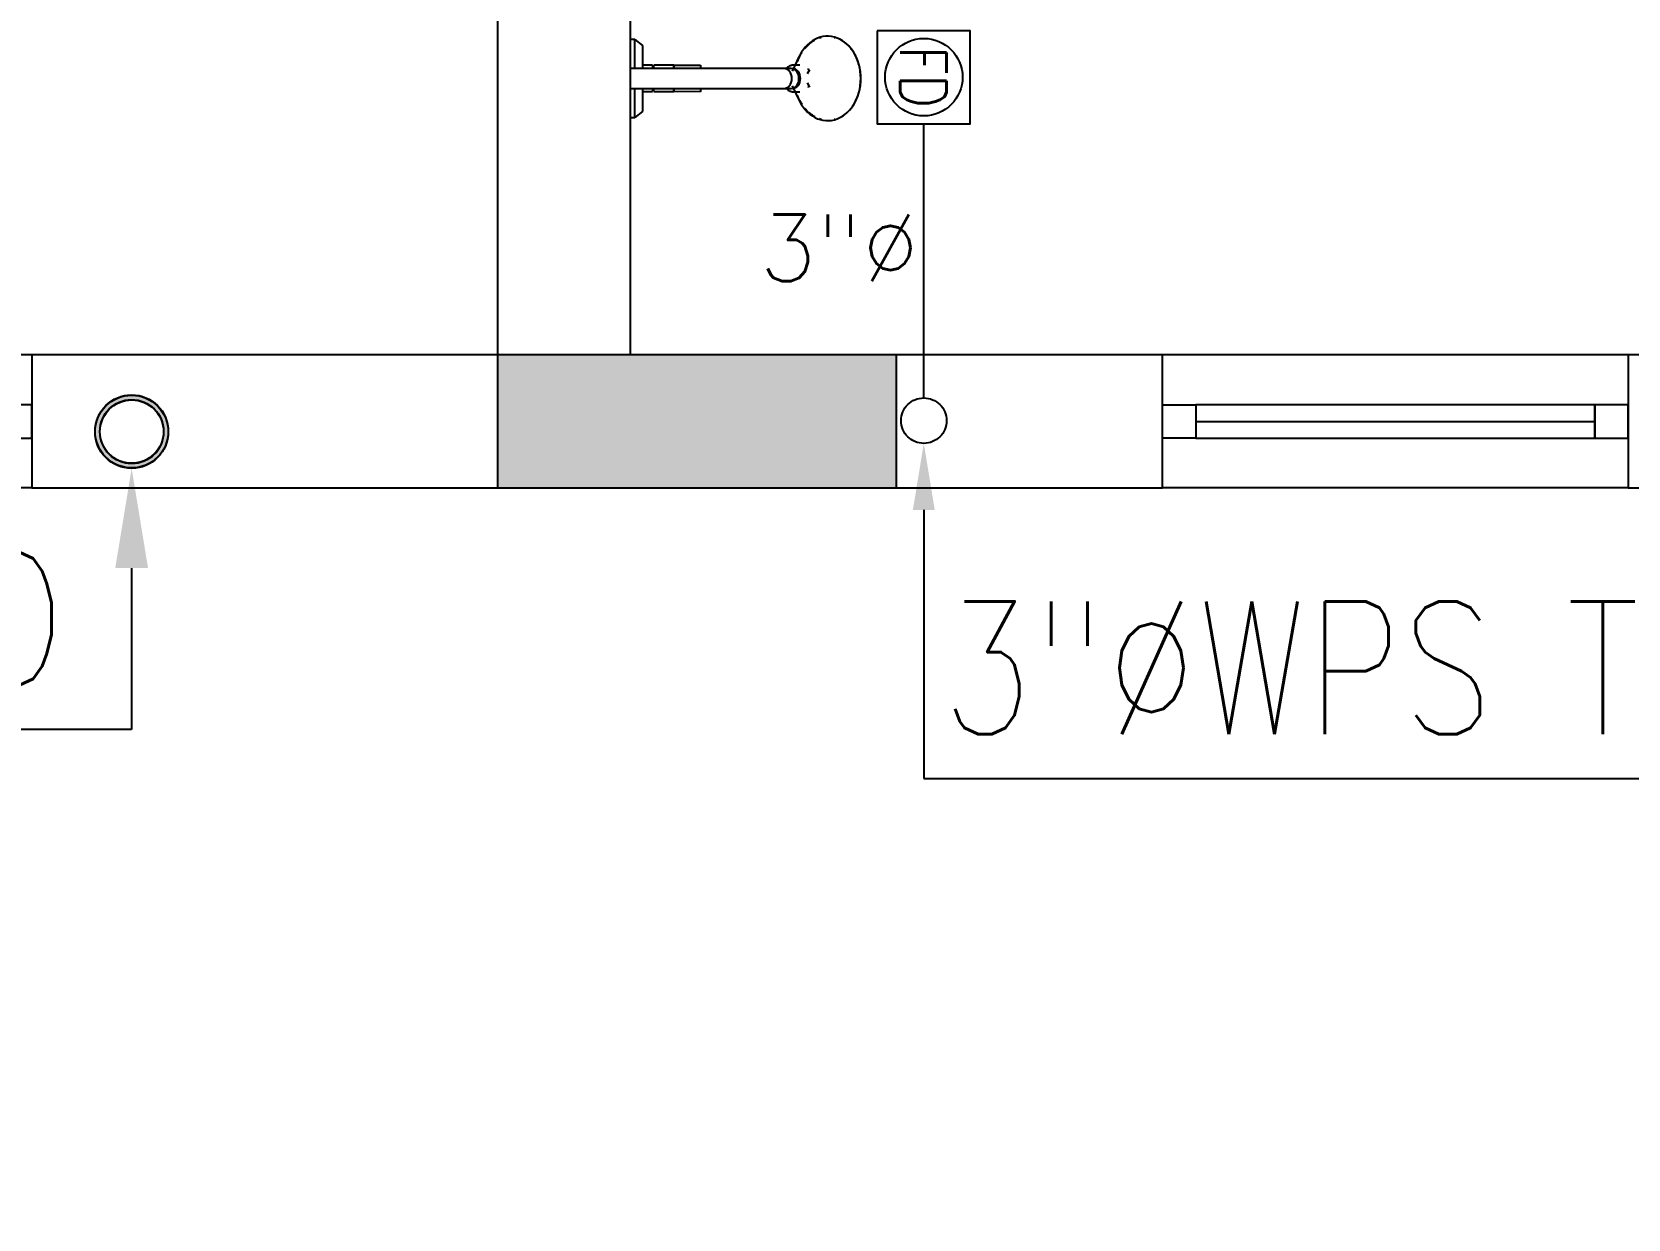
# Model space of a CAD drawing. Header units: metres. Extents: x -658 to -58, y -713 to -118.
# Drawn here: x -317.949 to -315.549, y -204.046 to -202.26 of the extents above; entities that cross this region are included whole.
import ezdxf
from ezdxf import colors
from ezdxf.entities.mleader import LeaderData, LeaderLine
from ezdxf.enums import TextEntityAlignment as Align
from ezdxf.math import Vec2, Vec3

# ---------------------------------------------------------------- set-up
doc = ezdxf.new("R2010")
doc.units = ezdxf.units.M
doc.header["$LTSCALE"] = 100
doc.linetypes.add('CENTERX2', pattern=[4, 2.5, -0.5, 0.5, -0.5])
for name, color, linetype in [('DRAIN-LW', 2, 'Continuous'), ('P-SANR-FDRN', 3, 'Continuous'), ('plan', 8, 'Continuous'), ('RWP', 6, 'Continuous'), ('WATER TEXT', 3, 'Continuous')]:
    doc.layers.add(name, color=color, linetype=linetype)
doc.layers.add('DRAINAGE  TEXT', color=3, linetype='Continuous', lineweight=25)
doc.styles.add('02-GROUND-FOR WORK$0$MZ', font='romans.shx', dxfattribs={"width": 0.8})
doc.styles.add('mech', font='romans.shx')
doc.styles.add('TIMES', font='simplex.shx', dxfattribs={"width": 0.8, "height": 0.4})

# ---------------------------------------------------------------- blocks, each defined once
blk = doc.blocks.new('SHOWER_MOXIE_BLUETOOTH_17280 - MOXIE-V30-الدور الاول')
for p, q in [((0.1118, 0.394), (0.1182, 0.3908)), ((0.1318, 0.3908), (0.1382, 0.394)), ((0.0917, 0.3788), (0.1139, 0.368)), ((0.105, 0.3797), (0.105, 0.37)), ((0.11, 0.3665), (0.11, 0.3558)), ((0.1361, 0.368), (0.1583, 0.3788)), ((0.14, 0.3558), (0.14, 0.3665)), ((0.145, 0.37), (0.145, 0.3797)), ((0.11, 0.2585), (0.11, 0.125)), ((0.14, 0.125), (0.14, 0.2585)), ((0.1052, 0.1902), (0.1052, 0.2302)), ((0.1052, 0.2302), (0.1099, 0.2302)), ((0.14, 0.2302), (0.1449, 0.2302)), ((0.1449, 0.2302), (0.1448, 0.1902)), ((0.1099, 0.1902), (0.1052, 0.1902)), ((0.1052, 0.1902), (0.1052, 0.1601)), ((0.1052, 0.1902), (0.1099, 0.1902)), ((0.1448, 0.1902), (0.1401, 0.1902)), ((0.1401, 0.1902), (0.1448, 0.1902)), ((0.1448, 0.1601), (0.1448, 0.1902)), ((0.11, 0.1601), (0.1052, 0.1601)), ((0.1052, 0.1582), (0.1052, 0.1432)), ((0.1052, 0.1582), (0.11, 0.1582)), ((0.108, 0.1602), (0.108, 0.1582)), ((0.1448, 0.1601), (0.1401, 0.1601)), ((0.1401, 0.1582), (0.1448, 0.1582)), ((0.142, 0.1582), (0.142, 0.1602)), ((0.1448, 0.1432), (0.1448, 0.1582)), ((0.0665, 0.1315), (0.0752, 0.1432)), ((0.0665, 0.1315), (0.0665, 0.125)), ((0.1099, 0.1315), (0.0665, 0.1315)), ((0.0752, 0.1432), (0.1098, 0.1432)), ((0.125, 0.125), (0.11, 0.125)), ((0.14, 0.125), (0.125, 0.125)), ((0.1835, 0.1315), (0.1402, 0.1315)), ((0.1403, 0.1432), (0.1748, 0.1432)), ((0.1748, 0.1432), (0.1835, 0.1315)), ((0.1835, 0.125), (0.1835, 0.1315))]:
    blk.add_line(p, q)
at = {"flags": 128}
for points in [[(0.125, 0.4712), (0.1225, 0.4712), (0.1199, 0.4711), (0.1174, 0.4709), (0.1149, 0.4706), (0.1124, 0.4703), (0.1099, 0.4698), (0.1075, 0.4693), (0.105, 0.4687), (0.1027, 0.468), (0.1003, 0.4673), (0.098, 0.4665), (0.0957, 0.4656), (0.0935, 0.4646), (0.0913, 0.4636), (0.0892, 0.4625), (0.0871, 0.4614), (0.0851, 0.4601), (0.0832, 0.4589), (0.0813, 0.4575), (0.0795, 0.4561), (0.0777, 0.4546), (0.0761, 0.4531), (0.0745, 0.4516), (0.073, 0.4499), (0.0716, 0.4483), (0.0702, 0.4466), (0.069, 0.4448), (0.0678, 0.443), (0.0668, 0.4412), (0.0666, 0.4409)], [(0.1834, 0.4409), (0.1823, 0.4428), (0.1812, 0.4446), (0.1799, 0.4463), (0.1786, 0.448), (0.1772, 0.4497), (0.1757, 0.4513), (0.1742, 0.4529), (0.1725, 0.4544), (0.1708, 0.4559), (0.169, 0.4573), (0.1671, 0.4587), (0.1652, 0.4599), (0.1632, 0.4612), (0.1611, 0.4624), (0.159, 0.4635), (0.1569, 0.4645), (0.1546, 0.4655), (0.1524, 0.4664), (0.1501, 0.4672), (0.1477, 0.4679), (0.1453, 0.4686), (0.1429, 0.4692), (0.1405, 0.4697), (0.138, 0.4702), (0.1355, 0.4706), (0.133, 0.4708), (0.1305, 0.4711), (0.1279, 0.4712), (0.1254, 0.4712), (0.125, 0.4712)], [(0.0801, 0.387), (0.0784, 0.3884), (0.0767, 0.3899), (0.0752, 0.3915), (0.0737, 0.3931), (0.0723, 0.3947), (0.071, 0.3964), (0.0698, 0.3981), (0.0687, 0.3998), (0.0676, 0.4016), (0.0675, 0.4019)], [(0.1825, 0.4019), (0.1815, 0.4001), (0.1804, 0.3984), (0.1792, 0.3966), (0.1779, 0.395), (0.1765, 0.3933), (0.1751, 0.3917), (0.1735, 0.3902), (0.1719, 0.3887), (0.1702, 0.3872)], [(0.0939, 0.3786), (0.0917, 0.3796), (0.0896, 0.3807), (0.0876, 0.3818), (0.0857, 0.383)], [(0.105, 0.37), (0.105, 0.3693), (0.1051, 0.3686), (0.1052, 0.368), (0.1053, 0.3673), (0.1054, 0.3667), (0.1056, 0.366), (0.1058, 0.3654), (0.1061, 0.3647), (0.1064, 0.3641), (0.1067, 0.3635), (0.107, 0.3629), (0.1074, 0.3623), (0.1078, 0.3618), (0.1082, 0.3612), (0.1086, 0.3607), (0.1091, 0.3601), (0.1096, 0.3596), (0.1101, 0.3591)], [(0.125, 0.3784), (0.1244, 0.3784), (0.1238, 0.3784), (0.1232, 0.3783), (0.1227, 0.3782), (0.1221, 0.3782), (0.1215, 0.3781), (0.1209, 0.3779), (0.1204, 0.3778), (0.1198, 0.3776), (0.1192, 0.3775), (0.1187, 0.3773), (0.1182, 0.3771), (0.1176, 0.3768), (0.1171, 0.3766), (0.1166, 0.3763), (0.1161, 0.3761), (0.1156, 0.3758), (0.1152, 0.3755), (0.1147, 0.3751), (0.1143, 0.3748), (0.1138, 0.3744), (0.1136, 0.3742)], [(0.1364, 0.3742), (0.136, 0.3746), (0.1356, 0.3749), (0.1351, 0.3753), (0.1347, 0.3756), (0.1342, 0.3759), (0.1337, 0.3762), (0.1332, 0.3764), (0.1327, 0.3767), (0.1322, 0.3769), (0.1316, 0.3772), (0.1311, 0.3774), (0.1305, 0.3775), (0.13, 0.3777), (0.1294, 0.3779), (0.1289, 0.378), (0.1283, 0.3781), (0.1277, 0.3782), (0.1271, 0.3783), (0.1265, 0.3783), (0.126, 0.3784), (0.1254, 0.3784), (0.125, 0.3784)], [(0.1402, 0.3595), (0.1408, 0.36), (0.1412, 0.3605), (0.1417, 0.3611), (0.1421, 0.3616), (0.1425, 0.3622), (0.1429, 0.3628), (0.1433, 0.3633), (0.1436, 0.364), (0.1439, 0.3646), (0.1441, 0.3652), (0.1443, 0.3658), (0.1445, 0.3665), (0.1447, 0.3671), (0.1448, 0.3678), (0.1449, 0.3685), (0.145, 0.3691), (0.145, 0.3698), (0.145, 0.37)], [(0.1642, 0.3829), (0.1627, 0.382), (0.1607, 0.3809), (0.1586, 0.3798), (0.1565, 0.3787)], [(0.11, 0.3558), (0.11, 0.3527), (0.11, 0.3494), (0.11, 0.346), (0.11, 0.3424), (0.11, 0.3387), (0.11, 0.3348), (0.11, 0.3309), (0.11, 0.3268), (0.11, 0.3226), (0.11, 0.3184), (0.11, 0.314), (0.11, 0.3095), (0.11, 0.305), (0.11, 0.3003), (0.11, 0.2956), (0.11, 0.2909), (0.11, 0.2861), (0.11, 0.2813), (0.11, 0.2764), (0.11, 0.2715), (0.11, 0.2665), (0.11, 0.2616), (0.11, 0.2585)], [(0.14, 0.2585), (0.14, 0.2634), (0.14, 0.2684), (0.14, 0.2733), (0.14, 0.2782), (0.14, 0.2831), (0.14, 0.2879), (0.14, 0.2927), (0.14, 0.2974), (0.14, 0.3021), (0.14, 0.3067), (0.14, 0.3112), (0.14, 0.3156), (0.14, 0.32), (0.14, 0.3242), (0.14, 0.3284), (0.14, 0.3324), (0.14, 0.3363), (0.14, 0.3401), (0.14, 0.3437), (0.14, 0.3473), (0.14, 0.3506), (0.14, 0.3539), (0.14, 0.3558)]]:
    blk.add_lwpolyline(points, dxfattribs=at)
for centre, major_axis, start_param, end_param in [((0.125, 0.4213), (-0.0635, 0), 4.712389, 7.442161), ((0.125, 0.4213), (0.0635, 0), 5.12421, 7.853982), ((0.125, 0.4213), (0.0626, 0), 2.917193, 2.941068), ((0.125, 0.4213), (0.0626, 0), 0.200525, 0.224399), ((0.125, 0.4213), (0.0626, 0), 3.342118, 3.403978), ((0.125, 0.4213), (0.0626, 0), 6.020799, 6.08266), ((0.125, 0.4213), (0.0395, 0), 4.322798, 4.381145), ((0.125, 0.4213), (0.0395, 0), 5.030399, 5.068141), ((0.125, 0.3687), (-0.015, 0), 4.712389, 6.283185), ((0.125, 0.3665), (-0.015, 0), 4.712389, 6.283185), ((0.125, 0.3558), (-0.015, 0), 4.712389, 6.283185), ((0.125, 0.3687), (0.015, 0), 0, 1.570796), ((0.125, 0.3665), (0.015, 0), 0, 1.570796), ((0.125, 0.3558), (0.015, 0), 0, 1.570796)]:
    blk.add_ellipse(centre, major_axis=major_axis, ratio=0.786454, start_param=start_param, end_param=end_param)
blk = doc.blocks.new('*U112')
blk.add_line((2.35, 0), (0.05, 0))
for points in [[(0.05, 0.025), (0, 0.025), (0, -0.025), (0.05, -0.025)], [(2.35, -0.025), (2.35, 0.025), (0.05, 0.025), (0.05, -0.025)], [(2.35, 0.025), (2.4, 0.025), (2.4, -0.025), (2.35, -0.025)]]:
    blk.add_lwpolyline(points, close=True)
blk = doc.blocks.new('*U113')
blk.add_line((0.65, 0), (0.05, 0))
for points in [[(0.05, 0.025), (0, 0.025), (0, -0.025), (0.05, -0.025)], [(0.65, -0.025), (0.65, 0.025), (0.05, 0.025), (0.05, -0.025)], [(0.65, 0.025), (0.7, 0.025), (0.7, -0.025), (0.65, -0.025)]]:
    blk.add_lwpolyline(points, close=True)
blk = doc.blocks.new('RWEFRWEFRWE')
h = blk.add_hatch(color=256)
h.dxf.hatch_style = 1
h.paths.add_polyline_path([(-207.6055, -185.0532), (-207.6055, -184.8532), (-208.2055, -184.8532), (-208.2055, -185.0532)])
blk.add_lwpolyline([(-207.6055, -185.0532), (-207.6055, -184.8532), (-208.2055, -184.8532), (-208.2055, -185.0532)], close=True)
blk = doc.blocks.new('A$Cb06f5615')
at = {"layer": 'plan'}
for p, q in [((-20.0035, 11.0095), (-20.0035, 8.5095)), ((-19.8035, 8.5095), (-19.8035, 10.8095)), ((-20.7035, 8.5095), (-23.1035, 8.5095)), ((-20.0035, 8.5095), (-20.7035, 8.5095)), ((-20.7035, 8.5095), (-20.7035, 8.3095)), ((-19.0035, 8.5095), (-19.8035, 8.5095)), ((-19.0035, 8.3095), (-19.0035, 8.5095)), ((-18.3035, 8.5095), (-19.0035, 8.5095)), ((-18.1035, 8.5095), (-18.3035, 8.5095)), ((-18.3035, 8.5095), (-18.3035, 8.3095)), ((-20.7035, 8.3095), (-23.1035, 8.3095)), ((-20.7035, 8.3095), (-19.0035, 8.3095)), ((-18.3035, 8.3095), (-19.0035, 8.3095)), ((-18.3035, 8.3095), (-18.1035, 8.3095))]:
    blk.add_line(p, q, dxfattribs=at)
blk.add_blockref('RWEFRWEFRWE', (188.202, 193.3627), dxfattribs=at)
for name, p, rotation in [('SHOWER_MOXIE_BLUETOOTH_17280 - MOXIE-V30-الدور الاول', (-19.9285, 9.0505), 270), ('*U112', (-20.7035, 8.4095), 180), ('*U113', (-18.3035, 8.4095), 180)]:
    blk.add_blockref(name, p, dxfattribs=dict(at, rotation=rotation))
blk = doc.blocks.new('FD-1')
at = {"layer": 'P-SANR-FDRN', "color": 3}
blk.add_lwpolyline([(-75, -75), (75, -75), (75, 75), (-75, 75)], close=True, dxfattribs=at)
blk.add_circle((0, 0), 62.5, dxfattribs=at)
at = {"layer": 'DRAINAGE  TEXT', "color": 1, "insert": (49.5, -0.6), "char_height": 74.65, "width": 0.635, "attachment_point": 6, "style": 'TIMES'}
blk.add_mtext('{\\Fsimplex|c0;FD}', dxfattribs=at)

msp = doc.modelspace()

# ---------------------------------------------------------------- hatches: boundary and pattern name
at = {"layer": 'RWP', "linetype": 'Continuous', "ltscale": 0.1}
h = msp.add_hatch(color=2, dxfattribs=at)
h.paths.add_polyline_path([(-317.7992, -202.9168, -1), (-317.7993, -202.8068, -1)])
h.paths.add_polyline_path([(-317.7992, -202.9097, -1), (-317.7993, -202.814, -1)], flags=16)
h = msp.add_hatch(color=2, dxfattribs=at)
h.paths.add_polyline_path([(-317.799, -202.8062, 1), (-317.7992, -202.9162, 1)])
h.paths.add_polyline_path([(-317.799, -202.8133, 1), (-317.7992, -202.909, 1)], flags=16)

# ---------------------------------------------------------------- linework, layer by layer
at = {"layer": 'DRAIN-LW'}
msp.add_line((-316.6081, -202.8109), (-316.6081, -202.3983), dxfattribs=at)
at = {"layer": 'DRAIN-LW', "linetype": 'CENTERX2', "ltscale": 0.005}
msp.add_circle((-316.6081, -202.845), 0.0342, dxfattribs=at)
at = {"layer": 'RWP', "color": 2, "linetype": 'Continuous', "ltscale": 0.1}
for centre, radius in [((-317.7992, -202.8618), 0.055), ((-317.7991, -202.8612), 0.055), ((-317.7991, -202.8612), 0.0479), ((-317.799, -202.8618), 0.0479)]:
    msp.add_circle(centre, radius, dxfattribs=at)

# ---------------------------------------------------------------- block references
at = {"layer": 'P-SANR-FDRN', "color": 3, "xscale": 0.0009323437603825, "yscale": 0.0009323437603825, "zscale": 0.0009323437603825, "rotation": 270}
msp.add_blockref('FD-1', (-316.6081, -202.3283), dxfattribs=at)
at = {"layer": 'plan'}
msp.add_blockref('A$Cb06f5615', (-297.2456, -211.2557), dxfattribs=at)

# ---------------------------------------------------------------- texts
at = {"layer": 'DRAINAGE  TEXT', "linetype": 'Continuous', "style": 'mech'}
msp.add_text('3"%%C', height=0.1, dxfattribs=at).set_placement((-316.7354, -202.5851), align=Align.MIDDLE_CENTER)

# ---------------------------------------------------------------- leaders
at = {"layer": 'WATER TEXT', "color": 3}
ml = msp.add_multileader_mtext('Standard', dxfattribs=at)
ml.set_content('3"%%CWPS T/D', color=3, style='02-GROUND-FOR WORK$0$MZ')
ml.set_leader_properties(color=1)
ml.build(insert=Vec2(0, 0))
ml.multileader.update_dxf_attribs({"text_left_attachment_type": 6, "text_right_attachment_type": 6, "dogleg_length": 100, "arrow_head_size": 0.1})
ctx = ml.context
ctx.base_point, ctx.char_height, ctx.arrow_head_size, ctx.landing_gap_size, ctx.plane_origin = Vec3(-316.5814, -203.3836), 0.2, 0.1, 0.00009, Vec3(-316.7457, -202.6231)
ctx.left_attachment, ctx.right_attachment = 6, 6
notes = []
notes.append((ctx, [(1, (1, 1, 0), (-316.6081, -203.3836), (1, 0), 0.0267, [(0, [(-316.6081, -202.8792)], 0, [])])]))
ctx.mtext.insert, ctx.mtext.flow_direction = Vec3(-316.5813, -203.1169), 5
ml = msp.add_multileader_mtext('Standard', dxfattribs=at)
ml.set_content('%%C4" RD PIPE T/D', color=3, style='02-GROUND-FOR WORK$0$MZ')
ml.set_leader_properties(color=1)
ml.build(insert=Vec2(0, 0))
ml.multileader.update_dxf_attribs({"text_left_attachment_type": 6, "text_right_attachment_type": 6, "dogleg_length": 100, "arrow_head_size": 0.15})
ctx = ml.context
ctx.base_point, ctx.char_height, ctx.arrow_head_size, ctx.landing_gap_size, ctx.plane_origin = Vec3(-320.0328, -203.3098), 0.2, 0.15, 0.00009, Vec3(-317.9588, -202.7836)
ctx.left_attachment, ctx.right_attachment, ctx.text_align_type = 6, 6, 2
notes.append((ctx, [(0, (1, 1, 0), (-317.7992, -203.3098), (-1, 0), 0.1, [(0, [(-317.7992, -202.9168)], 0, [])])]))
ctx.mtext.insert, ctx.mtext.alignment, ctx.mtext.flow_direction = Vec3(-317.8993, -203.0431), 3, 5
for ctx, leaders in notes:
    for number, flags, end, landing, length, lines in leaders:
        leader = LeaderData()
        leader.index, (leader.has_last_leader_line, leader.has_dogleg_vector, leader.attachment_direction) = number, flags
        leader.last_leader_point, leader.dogleg_vector, leader.dogleg_length = Vec3(end), Vec3(landing), length
        for number, points, colour, breaks in lines:
            line = LeaderLine()
            line.index, line.vertices, line.color, line.breaks = number, Vec3.list(points), colors.encode_raw_color(colour), breaks
            leader.lines.append(line)
        ctx.leaders.append(leader)

doc.saveas('drawing.dxf')
